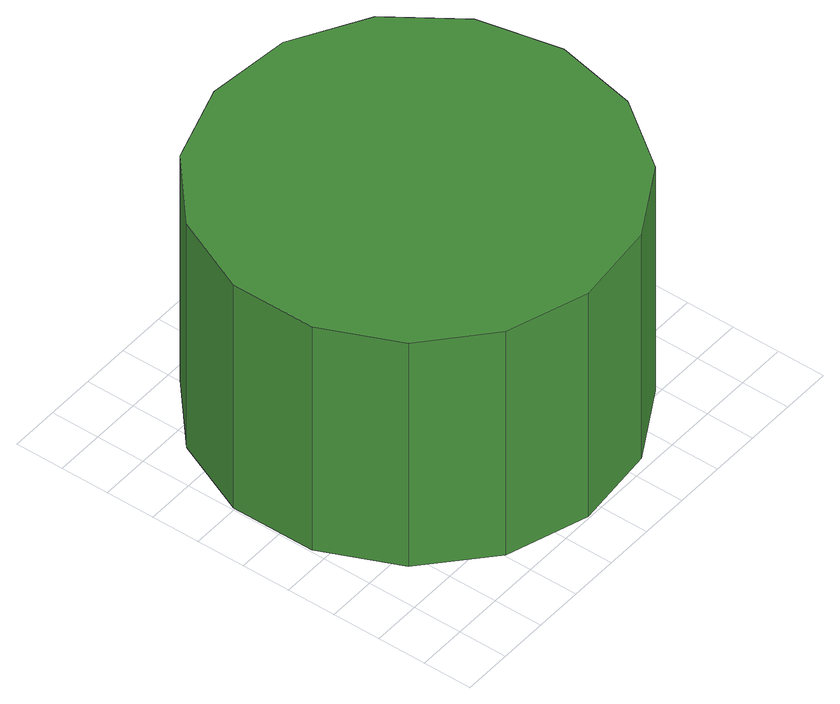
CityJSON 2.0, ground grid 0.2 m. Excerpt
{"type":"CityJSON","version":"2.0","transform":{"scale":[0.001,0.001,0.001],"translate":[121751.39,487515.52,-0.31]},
"CityObjects":{
"tree1":{"type":"SolitaryVegetationObject","attributes":{"function":"something"},"geometry":[{"type":"MultiSurface","lod":"1","boundaries":[[[0,1,2,3,4,5,6,7,8,9,10,11,12,13,14]],[[15,16,17,18,19,20,21,22,23,24,25,26,27,28,29]],[[0,29,28,1]],[[1,28,27,2]],[[2,27,26,3]],[[3,26,25,4]],[[4,25,24,5]],[[5,24,23,6]],[[6,23,22,7]],[[7,22,21,8]],[[8,21,20,9]],[[9,20,19,10]],[[10,19,18,11]],[[11,18,17,12]],[[12,17,16,13]],[[13,16,15,14]],[[14,15,29,0]]]}]}
},
"vertices":[
[1657,835,1077],[1585,1174,1077],[1382,1454,1077],[1082,1627,1077],[737,1663,1077],[408,1556,1077],[151,1325,1077],[10,1008,1077],[10,662,1077],[151,346,1077],[408,114,1077],[737,7,1077],[1082,43,1077],[1382,216,1077],[1585,496,1077],[1585,496,5],[1382,216,5],[1082,43,5],[737,7,5],[408,114,5],[151,346,5],[10,662,5],[10,1008,5],[151,1325,5],[408,1556,5],[737,1663,5],[1082,1627,5],[1382,1454,5],[1585,1174,5],[1657,835,5]
]}
